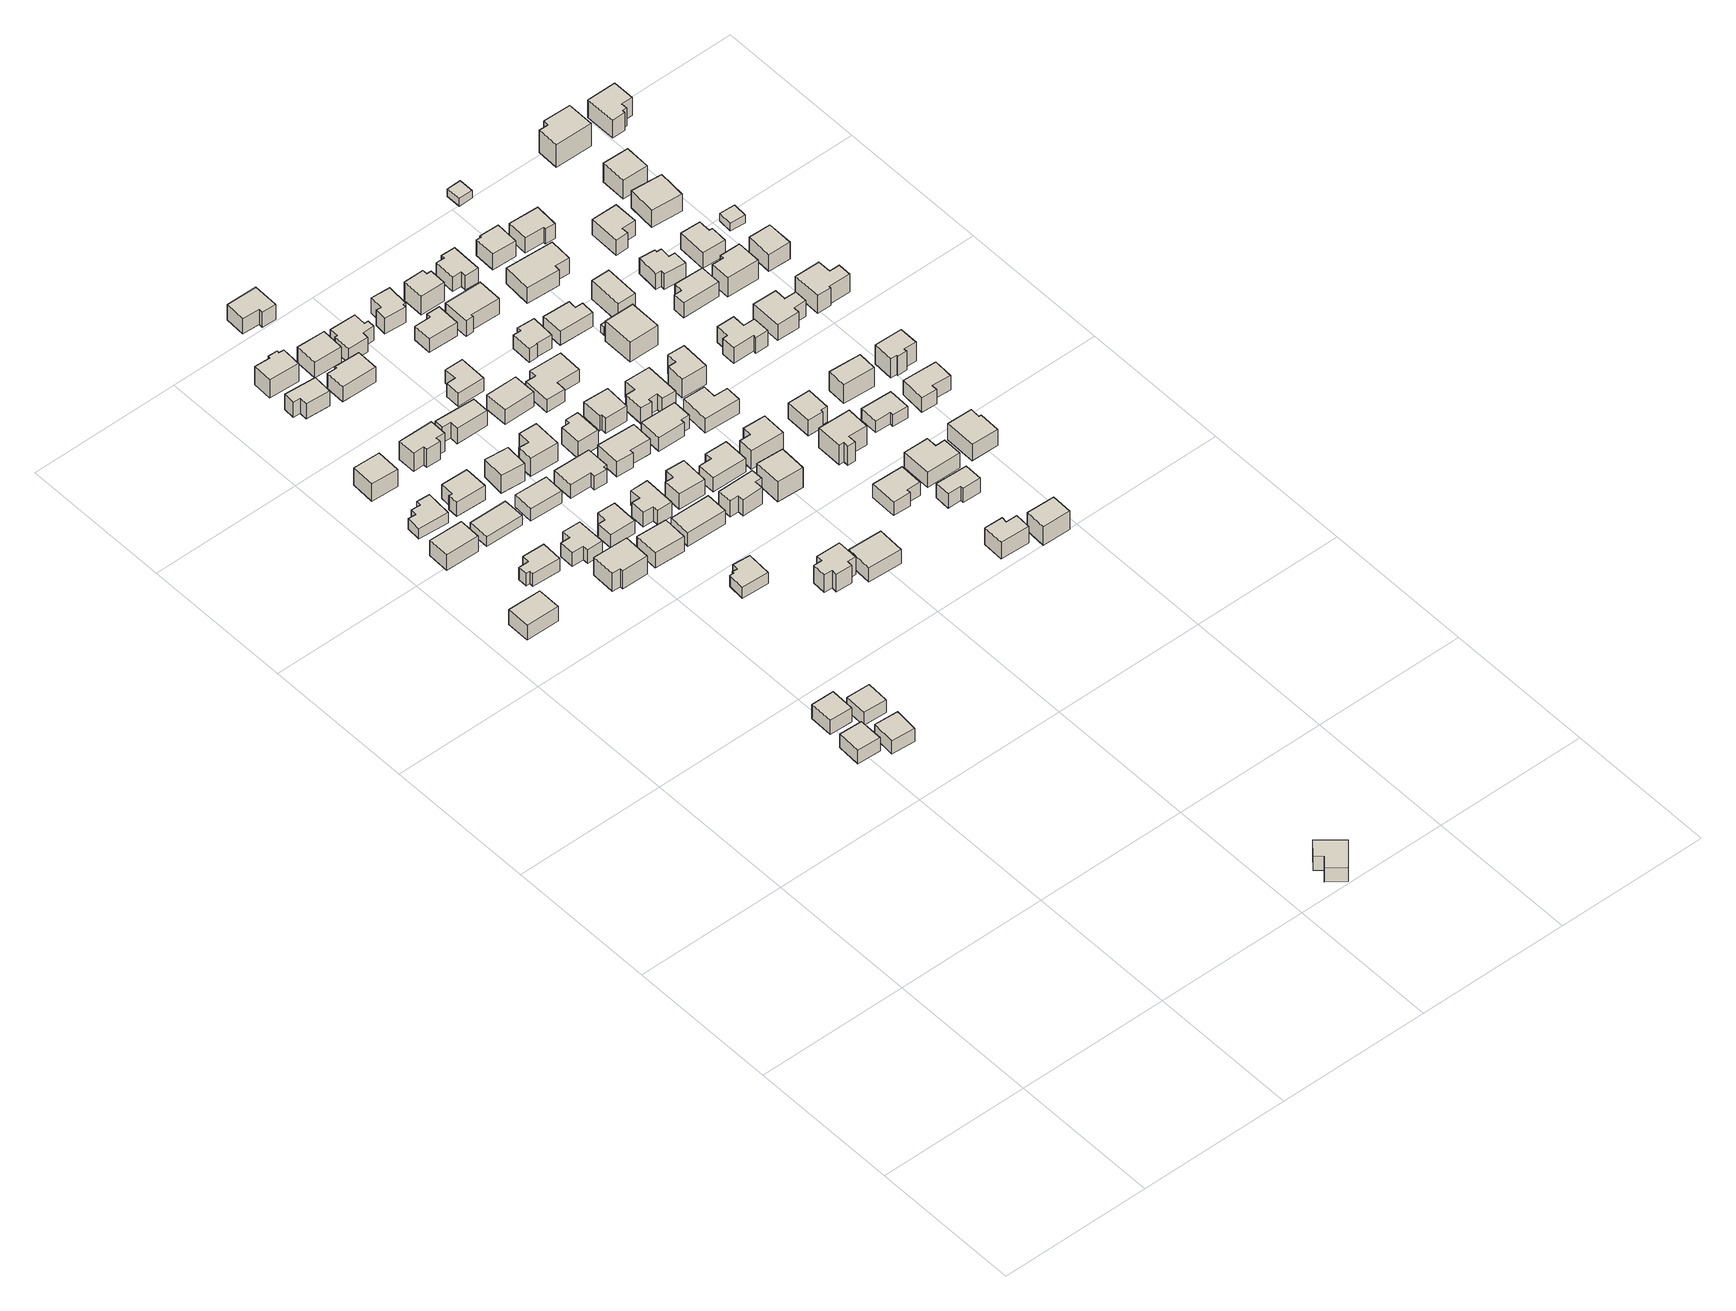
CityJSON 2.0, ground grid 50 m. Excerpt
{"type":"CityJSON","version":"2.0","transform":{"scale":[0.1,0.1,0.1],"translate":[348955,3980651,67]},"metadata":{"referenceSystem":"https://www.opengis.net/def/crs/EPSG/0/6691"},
"CityObjects":{
"building1":{"type":"Building","attributes":{"measuredHeight":8.3},"geometry":[{"type":"Solid","lod":"1","boundaries":[[[[0,1,2,3]],[[2,4,5,3]],[[1,6,4,2]],[[0,7,6,1]],[[3,5,7,0]],[[4,6,7,5]]]]}]},
"building2":{"type":"Building","attributes":{"measuredHeight":8},"geometry":[{"type":"Solid","lod":"1","boundaries":[[[[8,9,10,11]],[[10,12,13,11]],[[9,14,12,10]],[[8,15,14,9]],[[11,13,15,8]],[[12,14,15,13]]]]}]},
"building3":{"type":"Building","attributes":{"measuredHeight":6.6},"geometry":[{"type":"Solid","lod":"1","boundaries":[[[[16,17,18,19]],[[18,20,21,19]],[[17,22,20,18]],[[16,23,22,17]],[[19,21,23,16]],[[20,22,23,21]]]]}]},
"building4":{"type":"Building","attributes":{"measuredHeight":5.1},"geometry":[{"type":"Solid","lod":"1","boundaries":[[[[24,25,26,27,28,29,30,31]],[[30,32,33,31]],[[29,34,32,30]],[[28,35,34,29]],[[27,36,35,28]],[[26,37,36,27]],[[25,38,37,26]],[[24,39,38,25]],[[31,33,39,24]],[[32,34,35,36,37,38,39,33]]]]}]},
"building5":{"type":"Building","attributes":{"measuredHeight":6.3},"geometry":[{"type":"Solid","lod":"1","boundaries":[[[[40,41,42,43,44,45,46,47]],[[46,48,49,47]],[[45,50,48,46]],[[44,51,50,45]],[[43,52,51,44]],[[42,53,52,43]],[[41,54,53,42]],[[40,55,54,41]],[[47,49,55,40]],[[48,50,51,52,53,54,55,49]]]]}]},
"building6":{"type":"Building","attributes":{"measuredHeight":6.7},"geometry":[{"type":"Solid","lod":"1","boundaries":[[[[56,57,58,59]],[[58,60,61,59]],[[57,62,60,58]],[[56,63,62,57]],[[59,61,63,56]],[[60,62,63,61]]]]}]},
"building7":{"type":"Building","attributes":{"measuredHeight":7.7},"geometry":[{"type":"Solid","lod":"1","boundaries":[[[[64,65,66,67]],[[66,68,69,67]],[[65,70,68,66]],[[64,71,70,65]],[[67,69,71,64]],[[68,70,71,69]]]]}]},
"building8":{"type":"Building","attributes":{"measuredHeight":6.3},"geometry":[{"type":"Solid","lod":"1","boundaries":[[[[72,73,74,75]],[[74,76,77,75]],[[73,78,76,74]],[[72,79,78,73]],[[75,77,79,72]],[[76,78,79,77]]]]}]},
"building9":{"type":"Building","attributes":{"measuredHeight":4.6},"geometry":[{"type":"Solid","lod":"1","boundaries":[[[[80,81,82,83]],[[82,84,85,83]],[[81,86,84,82]],[[80,87,86,81]],[[83,85,87,80]],[[84,86,87,85]]]]}]},
"building10":{"type":"Building","attributes":{"measuredHeight":6.6},"geometry":[{"type":"Solid","lod":"1","boundaries":[[[[88,89,90,91]],[[90,92,93,91]],[[89,94,92,90]],[[88,95,94,89]],[[91,93,95,88]],[[92,94,95,93]]]]}]},
"building11":{"type":"Building","attributes":{"measuredHeight":6.7},"geometry":[{"type":"Solid","lod":"1","boundaries":[[[[96,97,98,99,100,101]],[[100,102,103,101]],[[99,104,102,100]],[[98,105,104,99]],[[97,106,105,98]],[[96,107,106,97]],[[101,103,107,96]],[[102,104,105,106,107,103]]]]}]},
"building12":{"type":"Building","attributes":{"measuredHeight":6.8},"geometry":[{"type":"Solid","lod":"1","boundaries":[[[[108,109,110,111,112,113,114,115]],[[114,116,117,115]],[[113,118,116,114]],[[112,119,118,113]],[[111,120,119,112]],[[110,121,120,111]],[[109,122,121,110]],[[108,123,122,109]],[[115,117,123,108]],[[116,118,119,120,121,122,123,117]]]]}]},
"building13":{"type":"Building","attributes":{"measuredHeight":7.8},"geometry":[{"type":"Solid","lod":"1","boundaries":[[[[124,125,126,127,128,129]],[[128,130,131,129]],[[127,132,130,128]],[[126,133,132,127]],[[125,134,133,126]],[[124,135,134,125]],[[129,131,135,124]],[[130,132,133,134,135,131]]]]}]},
"building14":{"type":"Building","attributes":{"measuredHeight":7.7},"geometry":[{"type":"Solid","lod":"1","boundaries":[[[[136,137,138,139,140,141]],[[140,142,143,141]],[[139,144,142,140]],[[138,145,144,139]],[[137,146,145,138]],[[136,147,146,137]],[[141,143,147,136]],[[142,144,145,146,147,143]]]]}]},
"building15":{"type":"Building","attributes":{"measuredHeight":7.9},"geometry":[{"type":"Solid","lod":"1","boundaries":[[[[148,149,150,151,152,153,154,155]],[[154,156,157,155]],[[153,158,156,154]],[[152,159,158,153]],[[151,160,159,152]],[[150,161,160,151]],[[149,162,161,150]],[[148,163,162,149]],[[155,157,163,148]],[[156,158,159,160,161,162,163,157]]]]}]},
"building16":{"type":"Building","attributes":{"measuredHeight":7.7},"geometry":[{"type":"Solid","lod":"1","boundaries":[[[[164,165,166,167,168,169,170,171]],[[170,172,173,171]],[[169,174,172,170]],[[168,175,174,169]],[[167,176,175,168]],[[166,177,176,167]],[[165,178,177,166]],[[164,179,178,165]],[[171,173,179,164]],[[172,174,175,176,177,178,179,173]]]]}]},
"building17":{"type":"Building","attributes":{"measuredHeight":4.8},"geometry":[{"type":"Solid","lod":"1","boundaries":[[[[180,181,182,183]],[[182,184,185,183]],[[181,186,184,182]],[[180,187,186,181]],[[183,185,187,180]],[[184,186,187,185]]]]}]},
"building18":{"type":"Building","attributes":{"measuredHeight":8.6},"geometry":[{"type":"Solid","lod":"1","boundaries":[[[[188,189,190,191]],[[190,192,193,191]],[[189,194,192,190]],[[188,195,194,189]],[[191,193,195,188]],[[192,194,195,193]]]]}]},
"building19":{"type":"Building","attributes":{"measuredHeight":6.2},"geometry":[{"type":"Solid","lod":"1","boundaries":[[[[196,197,198,199,200,201]],[[200,202,203,201]],[[199,204,202,200]],[[198,205,204,199]],[[197,206,205,198]],[[196,207,206,197]],[[201,203,207,196]],[[202,204,205,206,207,203]]]]}]},
"building20":{"type":"Building","attributes":{"measuredHeight":7.3},"geometry":[{"type":"Solid","lod":"1","boundaries":[[[[208,209,210,211]],[[210,212,213,211]],[[209,214,212,210]],[[208,215,214,209]],[[211,213,215,208]],[[212,214,215,213]]]]}]},
"building21":{"type":"Building","attributes":{"measuredHeight":5.1},"geometry":[{"type":"Solid","lod":"1","boundaries":[[[[216,217,218,219,220,221,222,223]],[[222,224,225,223]],[[221,226,224,222]],[[220,227,226,221]],[[219,228,227,220]],[[218,229,228,219]],[[217,230,229,218]],[[216,231,230,217]],[[223,225,231,216]],[[224,226,227,228,229,230,231,225]]]]}]},
"building22":{"type":"Building","attributes":{"measuredHeight":7.4},"geometry":[{"type":"Solid","lod":"1","boundaries":[[[[232,233,234,235,236,237]],[[236,238,239,237]],[[235,240,238,236]],[[234,241,240,235]],[[233,242,241,234]],[[232,243,242,233]],[[237,239,243,232]],[[238,240,241,242,243,239]]]]}]},
"building23":{"type":"Building","attributes":{"measuredHeight":8},"geometry":[{"type":"Solid","lod":"1","boundaries":[[[[244,245,246,247]],[[246,248,249,247]],[[245,250,248,246]],[[244,251,250,245]],[[247,249,251,244]],[[248,250,251,249]]]]}]},
"building24":{"type":"Building","attributes":{"measuredHeight":7.2},"geometry":[{"type":"Solid","lod":"1","boundaries":[[[[252,253,254,255,256,257]],[[256,258,259,257]],[[255,260,258,256]],[[254,261,260,255]],[[253,262,261,254]],[[252,263,262,253]],[[257,259,263,252]],[[258,260,261,262,263,259]]]]}]},
"building25":{"type":"Building","attributes":{"measuredHeight":7.9},"geometry":[{"type":"Solid","lod":"1","boundaries":[[[[264,265,266,267,268,269]],[[268,270,271,269]],[[267,272,270,268]],[[266,273,272,267]],[[265,274,273,266]],[[264,275,274,265]],[[269,271,275,264]],[[270,272,273,274,275,271]]]]}]},
"building26":{"type":"Building","attributes":{"measuredHeight":8.8},"geometry":[{"type":"Solid","lod":"1","boundaries":[[[[276,277,278,279,280,281]],[[280,282,283,281]],[[279,284,282,280]],[[278,285,284,279]],[[277,286,285,278]],[[276,287,286,277]],[[281,283,287,276]],[[282,284,285,286,287,283]]]]}]},
"building27":{"type":"Building","attributes":{"measuredHeight":7.4},"geometry":[{"type":"Solid","lod":"1","boundaries":[[[[288,289,290,291,292,293,294,295]],[[294,296,297,295]],[[293,298,296,294]],[[292,299,298,293]],[[291,300,299,292]],[[290,301,300,291]],[[289,302,301,290]],[[288,303,302,289]],[[295,297,303,288]],[[296,298,299,300,301,302,303,297]]]]}]},
"building28":{"type":"Building","attributes":{"measuredHeight":7.5},"geometry":[{"type":"Solid","lod":"1","boundaries":[[[[304,305,306,307,308,309,310,311]],[[310,312,313,311]],[[309,314,312,310]],[[308,315,314,309]],[[307,316,315,308]],[[306,317,316,307]],[[305,318,317,306]],[[304,319,318,305]],[[311,313,319,304]],[[312,314,315,316,317,318,319,313]]]]}]},
"building29":{"type":"Building","attributes":{"measuredHeight":8},"geometry":[{"type":"Solid","lod":"1","boundaries":[[[[320,321,322,323,324,325]],[[324,326,327,325]],[[323,328,326,324]],[[322,329,328,323]],[[321,330,329,322]],[[320,331,330,321]],[[325,327,331,320]],[[326,328,329,330,331,327]]]]}]},
"building30":{"type":"Building","attributes":{"measuredHeight":7.1},"geometry":[{"type":"Solid","lod":"1","boundaries":[[[[332,333,334,335]],[[334,336,337,335]],[[333,338,336,334]],[[332,339,338,333]],[[335,337,339,332]],[[336,338,339,337]]]]}]},
"building31":{"type":"Building","attributes":{"measuredHeight":8.3},"geometry":[{"type":"Solid","lod":"1","boundaries":[[[[340,341,342,343,344,345,346,347,348,349]],[[348,350,351,349]],[[347,352,350,348]],[[346,353,352,347]],[[345,354,353,346]],[[344,355,354,345]],[[343,356,355,344]],[[342,357,356,343]],[[341,358,357,342]],[[340,359,358,341]],[[349,351,359,340]],[[350,352,353,354,355,356,357,358,359,351]]]]}]},
"building32":{"type":"Building","attributes":{"measuredHeight":8.3},"geometry":[{"type":"Solid","lod":"1","boundaries":[[[[360,361,362,363,364,365,366,367,368,369]],[[368,370,371,369]],[[367,372,370,368]],[[366,373,372,367]],[[365,374,373,366]],[[364,375,374,365]],[[363,376,375,364]],[[362,377,376,363]],[[361,378,377,362]],[[360,379,378,361]],[[369,371,379,360]],[[370,372,373,374,375,376,377,378,379,371]]]]}]},
"building33":{"type":"Building","attributes":{"measuredHeight":5.2},"geometry":[{"type":"Solid","lod":"1","boundaries":[[[[380,381,382,383,384,385]],[[384,386,387,385]],[[383,388,386,384]],[[382,389,388,383]],[[381,390,389,382]],[[380,391,390,381]],[[385,387,391,380]],[[386,388,389,390,391,387]]]]}]},
"building34":{"type":"Building","attributes":{"measuredHeight":6.5},"geometry":[{"type":"Solid","lod":"1","boundaries":[[[[392,393,394,395,396,397]],[[396,398,399,397]],[[395,400,398,396]],[[394,401,400,395]],[[393,402,401,394]],[[392,403,402,393]],[[397,399,403,392]],[[398,400,401,402,403,399]]]]}]},
"building35":{"type":"Building","attributes":{"measuredHeight":7.6},"geometry":[{"type":"Solid","lod":"1","boundaries":[[[[404,405,406,407,408,409]],[[408,410,411,409]],[[407,412,410,408]],[[406,413,412,407]],[[405,414,413,406]],[[404,415,414,405]],[[409,411,415,404]],[[410,412,413,414,415,411]]]]}]},
"building36":{"type":"Building","attributes":{"measuredHeight":7.3},"geometry":[{"type":"Solid","lod":"1","boundaries":[[[[416,417,418,419]],[[418,420,421,419]],[[417,422,420,418]],[[416,423,422,417]],[[419,421,423,416]],[[420,422,423,421]]]]}]},
"building37":{"type":"Building","attributes":{"measuredHeight":6.6},"geometry":[{"type":"Solid","lod":"1","boundaries":[[[[424,425,426,427,428,429]],[[428,430,431,429]],[[427,432,430,428]],[[426,433,432,427]],[[425,434,433,426]],[[424,435,434,425]],[[429,431,435,424]],[[430,432,433,434,435,431]]]]}]},
"building38":{"type":"Building","attributes":{"measuredHeight":6.2},"geometry":[{"type":"Solid","lod":"1","boundaries":[[[[436,437,438,439,440,441,442,443]],[[442,444,445,443]],[[441,446,444,442]],[[440,447,446,441]],[[439,448,447,440]],[[438,449,448,439]],[[437,450,449,438]],[[436,451,450,437]],[[443,445,451,436]],[[444,446,447,448,449,450,451,445]]]]}]},
"building39":{"type":"Building","attributes":{"measuredHeight":7.5},"geometry":[{"type":"Solid","lod":"1","boundaries":[[[[452,453,454,455]],[[454,456,457,455]],[[453,458,456,454]],[[452,459,458,453]],[[455,457,459,452]],[[456,458,459,457]]]]}]},
"building40":{"type":"Building","attributes":{"measuredHeight":6},"geometry":[{"type":"Solid","lod":"1","boundaries":[[[[460,461,462,463,464,465,466,467]],[[466,468,469,467]],[[465,470,468,466]],[[464,471,470,465]],[[463,472,471,464]],[[462,473,472,463]],[[461,474,473,462]],[[460,475,474,461]],[[467,469,475,460]],[[468,470,471,472,473,474,475,469]]]]}]},
"building41":{"type":"Building","attributes":{"measuredHeight":7.3},"geometry":[{"type":"Solid","lod":"1","boundaries":[[[[476,477,478,479,480,481]],[[480,482,483,481]],[[479,484,482,480]],[[478,485,484,479]],[[477,486,485,478]],[[476,487,486,477]],[[481,483,487,476]],[[482,484,485,486,487,483]]]]}]},
"building42":{"type":"Building","attributes":{"measuredHeight":5.7},"geometry":[{"type":"Solid","lod":"1","boundaries":[[[[488,489,490,491,492,493]],[[492,494,495,493]],[[491,496,494,492]],[[490,497,496,491]],[[489,498,497,490]],[[488,499,498,489]],[[493,495,499,488]],[[494,496,497,498,499,495]]]]}]},
"building43":{"type":"Building","attributes":{"measuredHeight":7.5},"geometry":[{"type":"Solid","lod":"1","boundaries":[[[[500,501,502,503,504,505]],[[504,506,507,505]],[[503,508,506,504]],[[502,509,508,503]],[[501,510,509,502]],[[500,511,510,501]],[[505,507,511,500]],[[506,508,509,510,511,507]]]]}]},
"building44":{"type":"Building","attributes":{"measuredHeight":6.6},"geometry":[{"type":"Solid","lod":"1","boundaries":[[[[512,513,514,515,516,517,518,519]],[[518,520,521,519]],[[517,522,520,518]],[[516,523,522,517]],[[515,524,523,516]],[[514,525,524,515]],[[513,526,525,514]],[[512,527,526,513]],[[519,521,527,512]],[[520,522,523,524,525,526,527,521]]]]}]},
"building45":{"type":"Building","attributes":{"measuredHeight":6.8},"geometry":[{"type":"Solid","lod":"1","boundaries":[[[[528,529,530,531,532,533]],[[532,534,535,533]],[[531,536,534,532]],[[530,537,536,531]],[[529,538,537,530]],[[528,539,538,529]],[[533,535,539,528]],[[534,536,537,538,539,535]]]]}]},
"building46":{"type":"Building","attributes":{"measuredHeight":8.7},"geometry":[{"type":"Solid","lod":"1","boundaries":[[[[540,541,542,543]],[[542,544,545,543]],[[541,546,544,542]],[[540,547,546,541]],[[543,545,547,540]],[[544,546,547,545]]]]}]},
"building47":{"type":"Building","attributes":{"measuredHeight":8.2},"geometry":[{"type":"Solid","lod":"1","boundaries":[[[[548,549,550,551,552,553]],[[552,554,555,553]],[[551,556,554,552]],[[550,557,556,551]],[[549,558,557,550]],[[548,559,558,549]],[[553,555,559,548]],[[554,556,557,558,559,555]]]]}]},
"building48":{"type":"Building","attributes":{"measuredHeight":8.5},"geometry":[{"type":"Solid","lod":"1","boundaries":[[[[560,561,562,563,564,565,566,567,568,569]],[[568,570,571,569]],[[567,572,570,568]],[[566,573,572,567]],[[565,574,573,566]],[[564,575,574,565]],[[563,576,575,564]],[[562,577,576,563]],[[561,578,577,562]],[[560,579,578,561]],[[569,571,579,560]],[[570,572,573,574,575,576,577,578,579,571]]]]}]},
"building49":{"type":"Building","attributes":{"measuredHeight":5.3},"geometry":[{"type":"Solid","lod":"1","boundaries":[[[[580,581,582,583,584,585,586,587]],[[586,588,589,587]],[[585,590,588,586]],[[584,591,590,585]],[[583,592,591,584]],[[582,593,592,583]],[[581,594,593,582]],[[580,595,594,581]],[[587,589,595,580]],[[588,590,591,592,593,594,595,589]]]]}]},
"building50":{"type":"Building","attributes":{"measuredHeight":8},"geometry":[{"type":"Solid","lod":"1","boundaries":[[[[596,597,598,599,600,601]],[[600,602,603,601]],[[599,604,602,600]],[[598,605,604,599]],[[597,606,605,598]],[[596,607,606,597]],[[601,603,607,596]],[[602,604,605,606,607,603]]]]}]},
"building51":{"type":"Building","attributes":{"measuredHeight":8},"geometry":[{"type":"Solid","lod":"1","boundaries":[[[[608,609,610,611,612,613]],[[612,614,615,613]],[[611,616,614,612]],[[610,617,616,611]],[[609,618,617,610]],[[608,619,618,609]],[[613,615,619,608]],[[614,616,617,618,619,615]]]]}]},
"building52":{"type":"Building","attributes":{"measuredHeight":7.7},"geometry":[{"type":"Solid","lod":"1","boundaries":[[[[620,621,622,623,624,625]],[[624,626,627,625]],[[623,628,626,624]],[[622,629,628,623]],[[621,630,629,622]],[[620,631,630,621]],[[625,627,631,620]],[[626,628,629,630,631,627]]]]}]},
"building53":{"type":"Building","attributes":{"measuredHeight":6.5},"geometry":[{"type":"Solid","lod":"1","boundaries":[[[[632,633,634,635,636,637]],[[636,638,639,637]],[[635,640,638,636]],[[634,641,640,635]],[[633,642,641,634]],[[632,643,642,633]],[[637,639,643,632]],[[638,640,641,642,643,639]]]]}]},
"building54":{"type":"Building","attributes":{"measuredHeight":7.7},"geometry":[{"type":"Solid","lod":"1","boundaries":[[[[644,645,646,647,648,649,650,651]],[[650,652,653,651]],[[649,654,652,650]],[[648,655,654,649]],[[647,656,655,648]],[[646,657,656,647]],[[645,658,657,646]],[[644,659,658,645]],[[651,653,659,644]],[[652,654,655,656,657,658,659,653]]]]}]},
"building55":{"type":"Building","attributes":{"measuredHeight":7.8},"geometry":[{"type":"Solid","lod":"1","boundaries":[[[[660,661,662,663,664,665]],[[664,666,667,665]],[[663,668,666,664]],[[662,669,668,663]],[[661,670,669,662]],[[660,671,670,661]],[[665,667,671,660]],[[666,668,669,670,671,667]]]]}]},
"building56":{"type":"Building","attributes":{"measuredHeight":8.2},"geometry":[{"type":"Solid","lod":"1","boundaries":[[[[672,673,674,675,676,677]],[[676,678,679,677]],[[675,680,678,676]],[[674,681,680,675]],[[673,682,681,674]],[[672,683,682,673]],[[677,679,683,672]],[[678,680,681,682,683,679]]]]}]},
"building57":{"type":"Building","attributes":{"measuredHeight":8.8},"geometry":[{"type":"Solid","lod":"1","boundaries":[[[[684,685,686,687,688,689]],[[688,690,691,689]],[[687,692,690,688]],[[686,693,692,687]],[[685,694,693,686]],[[684,695,694,685]],[[689,691,695,684]],[[690,692,693,694,695,691]]]]}]},
"building58":{"type":"Building","attributes":{"measuredHeight":8.3},"geometry":[{"type":"Solid","lod":"1","boundaries":[[[[696,697,698,699,700,701,702,703]],[[702,704,705,703]],[[701,706,704,702]],[[700,707,706,701]],[[699,708,707,700]],[[698,709,708,699]],[[697,710,709,698]],[[696,711,710,697]],[[703,705,711,696]],[[704,706,707,708,709,710,711,705]]]]}]},
"building59":{"type":"Building","attributes":{"measuredHeight":8.9},"geometry":[{"type":"Solid","lod":"1","boundaries":[[[[712,713,714,715]],[[714,716,717,715]],[[713,718,716,714]],[[712,719,718,713]],[[715,717,719,712]],[[716,718,719,717]]]]}]},
"building60":{"type":"Building","attributes":{"measuredHeight":3},"geometry":[{"type":"Solid","lod":"1","boundaries":[[[[720,721,722,723]],[[722,724,725,723]],[[721,726,724,722]],[[720,727,726,721]],[[723,725,727,720]],[[724,726,727,725]]]]}]},
"building61":{"type":"Building","attributes":{"measuredHeight":6.1},"geometry":[{"type":"Solid","lod":"1","boundaries":[[[[728,729,730,731,732,733]],[[732,734,735,733]],[[731,736,734,732]],[[730,737,736,731]],[[729,738,737,730]],[[728,739,738,729]],[[733,735,739,728]],[[734,736,737,738,739,735]]]]}]},
"building62":{"type":"Building","attributes":{"measuredHeight":5.6},"geometry":[{"type":"Solid","lod":"1","boundaries":[[[[740,741,742,743,744,745]],[[744,746,747,745]],[[743,748,746,744]],[[742,749,748,743]],[[741,750,749,742]],[[740,751,750,741]],[[745,747,751,740]],[[746,748,749,750,751,747]]]]}]},
"building63":{"type":"Building","attributes":{"measuredHeight":7.9},"geometry":[{"type":"Solid","lod":"1","boundaries":[[[[752,753,754,755,756,757]],[[756,758,759,757]],[[755,760,758,756]],[[754,761,760,755]],[[753,762,761,754]],[[752,763,762,753]],[[757,759,763,752]],[[758,760,761,762,763,759]]]]}]},
"building64":{"type":"Building","attributes":{"measuredHeight":8.9},"geometry":[{"type":"Solid","lod":"1","boundaries":[[[[764,765,766,767]],[[766,768,769,767]],[[765,770,768,766]],[[764,771,770,765]],[[767,769,771,764]],[[768,770,771,769]]]]}]},
"building65":{"type":"Building","attributes":{"measuredHeight":6.1},"geometry":[{"type":"Solid","lod":"1","boundaries":[[[[772,773,774,775,776,777]],[[776,778,779,777]],[[775,780,778,776]],[[774,781,780,775]],[[773,782,781,774]],[[772,783,782,773]],[[777,779,783,772]],[[778,780,781,782,783,779]]]]}]},
"building66":{"type":"Building","attributes":{"measuredHeight":7.8},"geometry":[{"type":"Solid","lod":"1","boundaries":[[[[784,785,786,787,788,789]],[[788,790,791,789]],[[787,792,790,788]],[[786,793,792,787]],[[785,794,793,786]],[[784,795,794,785]],[[789,791,795,784]],[[790,792,793,794,795,791]]]]}]},
"building67":{"type":"Building","attributes":{"measuredHeight":8.3},"geometry":[{"type":"Solid","lod":"1","boundaries":[[[[796,797,798,799]],[[798,800,801,799]],[[797,802,800,798]],[[796,803,802,797]],[[799,801,803,796]],[[800,802,803,801]]]]}]},
"building68":{"type":"Building","attributes":{"measuredHeight":5.8},"geometry":[{"type":"Solid","lod":"1","boundaries":[[[[804,805,806,807,808,809]],[[808,810,811,809]],[[807,812,810,808]],[[806,813,812,807]],[[805,814,813,806]],[[804,815,814,805]],[[809,811,815,804]],[[810,812,813,814,815,811]]]]}]},
"building69":{"type":"Building","attributes":{"measuredHeight":8.6},"geometry":[{"type":"Solid","lod":"1","boundaries":[[[[816,817,818,819,820,821,822,823,824,825]],[[824,826,827,825]],[[823,828,826,824]],[[822,829,828,823]],[[821,830,829,822]],[[820,831,830,821]],[[819,832,831,820]],[[818,833,832,819]],[[817,834,833,818]],[[816,835,834,817]],[[825,827,835,816]],[[826,828,829,830,831,832,833,834,835,827]]]]}]},
"building70":{"type":"Building","attributes":{"measuredHeight":5.9},"geometry":[{"type":"Solid","lod":"1","boundaries":[[[[836,837,838,839,840,841]],[[840,842,843,841]],[[839,844,842,840]],[[838,845,844,839]],[[837,846,845,838]],[[836,847,846,837]],[[841,843,847,836]],[[842,844,845,846,847,843]]]]}]},
"building71":{"type":"Building","attributes":{"measuredHeight":8.7},"geometry":[{"type":"Solid","lod":"1","boundaries":[[[[848,849,850,851]],[[850,852,853,851]],[[849,854,852,850]],[[848,855,854,849]],[[851,853,855,848]],[[852,854,855,853]]]]}]},
"building72":{"type":"Building","attributes":{"measuredHeight":3},"geometry":[{"type":"Solid","lod":"1","boundaries":[[[[856,857,858,859]],[[858,860,861,859]],[[857,862,860,858]],[[856,863,862,857]],[[859,861,863,856]],[[860,862,863,861]]]]}]},
"building73":{"type":"Building","attributes":{"measuredHeight":8.5},"geometry":[{"type":"Solid","lod":"1","boundaries":[[[[864,865,866,867,868,869]],[[868,870,871,869]],[[867,872,870,868]],[[866,873,872,867]],[[865,874,873,866]],[[864,875,874,865]],[[869,871,875,864]],[[870,872,873,874,875,871]]]]}]},
"building74":{"type":"Building","attributes":{"measuredHeight":7.6},"geometry":[{"type":"Solid","lod":"1","boundaries":[[[[876,877,878,879,880,881]],[[880,882,883,881]],[[879,884,882,880]],[[878,885,884,879]],[[877,886,885,878]],[[876,887,886,877]],[[881,883,887,876]],[[882,884,885,886,887,883]]]]}]},
"building75":{"type":"Building","attributes":{"measuredHeight":7.9},"geometry":[{"type":"Solid","lod":"1","boundaries":[[[[888,889,890,891,892,893,894,895,896,897]],[[896,898,899,897]],[[895,900,898,896]],[[894,901,900,895]],[[893,902,901,894]],[[892,903,902,893]],[[891,904,903,892]],[[890,905,904,891]],[[889,906,905,890]],[[888,907,906,889]],[[897,899,907,888]],[[898,900,901,902,903,904,905,906,907,899]]]]}]},
"building76":{"type":"Building","attributes":{"measuredHeight":7.2},"geometry":[{"type":"Solid","lod":"1","boundaries":[[[[908,909,910,911,912,913]],[[912,914,915,913]],[[911,916,914,912]],[[910,917,916,911]],[[909,918,917,910]],[[908,919,918,909]],[[913,915,919,908]],[[914,916,917,918,919,915]]]]}]},
"building77":{"type":"Building","attributes":{"measuredHeight":8.9},"geometry":[{"type":"Solid","lod":"1","boundaries":[[[[920,921,922,923,924,925,926,927]],[[926,928,929,927]],[[925,930,928,926]],[[924,931,930,925]],[[923,932,931,924]],[[922,933,932,923]],[[921,934,933,922]],[[920,935,934,921]],[[927,929,935,920]],[[928,930,931,932,933,934,935,929]]]]}]},
"building78":{"type":"Building","attributes":{"measuredHeight":7.9},"geometry":[{"type":"Solid","lod":"1","boundaries":[[[[936,937,938,939,940,941]],[[940,942,943,941]],[[939,944,942,940]],[[938,945,944,939]],[[937,946,945,938]],[[936,947,946,937]],[[941,943,947,936]],[[942,944,945,946,947,943]]]]}]},
"building79":{"type":"Building","attributes":{"measuredHeight":8.5},"geometry":[{"type":"Solid","lod":"1","boundaries":[[[[948,949,950,951,952,953,954,955]],[[954,956,957,955]],[[953,958,956,954]],[[952,959,958,953]],[[951,960,959,952]],[[950,961,960,951]],[[949,962,961,950]],[[948,963,962,949]],[[955,957,963,948]],[[956,958,959,960,961,962,963,957]]]]}]},
"building80":{"type":"Building","attributes":{"measuredHeight":8.5},"geometry":[{"type":"Solid","lod":"1","boundaries":[[[[964,965,966,967,968,969]],[[968,970,971,969]],[[967,972,970,968]],[[966,973,972,967]],[[965,974,973,966]],[[964,975,974,965]],[[969,971,975,964]],[[970,972,973,974,975,971]]]]}]},
"building81":{"type":"Building","attributes":{"measuredHeight":7.6},"geometry":[{"type":"Solid","lod":"1","boundaries":[[[[976,977,978,979,980,981]],[[980,982,983,981]],[[979,984,982,980]],[[978,985,984,979]],[[977,986,985,978]],[[976,987,986,977]],[[981,983,987,976]],[[982,984,985,986,987,983]]]]}]},
"building82":{"type":"Building","attributes":{"measuredHeight":8.4},"geometry":[{"type":"Solid","lod":"1","boundaries":[[[[988,989,990,991,992,993,994,995]],[[994,996,997,995]],[[993,998,996,994]],[[992,999,998,993]],[[991,1000,999,992]],[[990,1001,1000,991]],[[989,1002,1001,990]],[[988,1003,1002,989]],[[995,997,1003,988]],[[996,998,999,1000,1001,1002,1003,997]]]]}]},
"building83":{"type":"Building","attributes":{"measuredHeight":8},"geometry":[{"type":"Solid","lod":"1","boundaries":[[[[1004,1005,1006,1007]],[[1006,1008,1009,1007]],[[1005,1010,1008,1006]],[[1004,1011,1010,1005]],[[1007,1009,1011,1004]],[[1008,1010,1011,1009]]]]}]},
"building84":{"type":"Building","attributes":{"measuredHeight":7.9},"geometry":[{"type":"Solid","lod":"1","boundaries":[[[[1012,1013,1014,1015]],[[1014,1016,1017,1015]],[[1013,1018,1016,1014]],[[1012,1019,1018,1013]],[[1015,1017,1019,1012]],[[1016,1018,1019,1017]]]]}]},
"building85":{"type":"Building","attributes":{"measuredHeight":8.2},"geometry":[{"type":"Solid","lod":"1","boundaries":[[[[1020,1021,1022,1023]],[[1022,1024,1025,1023]],[[1021,1026,1024,1022]],[[1020,1027,1026,1021]],[[1023,1025,1027,1020]],[[1024,1026,1027,1025]]]]}]},
"building86":{"type":"Building","attributes":{"measuredHeight":10.7},"geometry":[{"type":"Solid","lod":"1","boundaries":[[[[1028,1029,1030,1031,1032,1033]],[[1032,1034,1035,1033]],[[1031,1036,1034,1032]],[[1030,1037,1036,1031]],[[1029,1038,1037,1030]],[[1028,1039,1038,1029]],[[1033,1035,1039,1028]],[[1034,1036,1037,1038,1039,1035]]]]}]},
"building87":{"type":"Building","attributes":{"measuredHeight":3},"geometry":[{"type":"Solid","lod":"1","boundaries":[[[[1040,1041,1042,1043]],[[1042,1044,1045,1043]],[[1041,1046,1044,1042]],[[1040,1047,1046,1041]],[[1043,1045,1047,1040]],[[1044,1046,1047,1045]]]]}]},
"building88":{"type":"Building","attributes":{"measuredHeight":8.4},"geometry":[{"type":"Solid","lod":"1","boundaries":[[[[1048,1049,1050,1051,1052,1053,1054,1055]],[[1054,1056,1057,1055]],[[1053,1058,1056,1054]],[[1052,1059,1058,1053]],[[1051,1060,1059,1052]],[[1050,1061,1060,1051]],[[1049,1062,1061,1050]],[[1048,1063,1062,1049]],[[1055,1057,1063,1048]],[[1056,1058,1059,1060,1061,1062,1063,1057]]]]}]}
},
"vertices":[
[119,2053,141],[9,2055,141],[10,2132,141],[120,2130,141],[10,2132,199],[120,2130,199],[9,2055,199],[119,2053,199],
[8,2455,158],[119,2452,158],[117,2380,158],[6,2383,158],[117,2380,218],[6,2383,218],[119,2452,218],[8,2455,218],
[502,1166,68],[425,1169,68],[428,1248,68],[504,1245,68],[428,1248,120],[504,1245,120],[425,1169,120],[502,1166,120],
[124,2589,172],[118,2504,172],[18,2511,172],[21,2559,172],[47,2557,172],[49,2578,172],[79,2576,172],[80,2592,172],[79,2576,212],[80,2592,212],[49,2578,212],[47,2557,212],[21,2559,212],[18,2511,212],[118,2504,212],[124,2589,212],
[134,2232,153],[167,2231,153],[168,2256,153],[242,2253,153],[239,2184,153],[146,2188,153],[146,2201,153],[133,2201,153],[146,2201,201],[133,2201,201],[146,2188,201],[239,2184,201],[242,2253,201],[168,2256,201],[167,2231,201],[134,2232,201],
[509,1291,79],[434,1293,79],[436,1371,79],[511,1370,79],[436,1371,134],[511,1370,134],[434,1293,134],[509,1291,134],
[13,2699,175],[16,2778,175],[105,2775,175],[102,2695,175],[105,2775,242],[102,2695,242],[16,2778,242],[13,2699,242],
[605,1212,63],[599,1134,63],[521,1140,63],[527,1217,63],[521,1140,115],[527,1217,115],[599,1134,115],[605,1212,115],
[274,2448,156],[273,2378,156],[148,2380,156],[149,2450,156],[148,2380,194],[149,2450,194],[273,2378,194],[274,2448,194],
[606,1260,73],[528,1264,73],[531,1337,73],[609,1334,73],[531,1337,123],[609,1334,123],[528,1264,123],[606,1260,123],
[254,2584,169],[252,2506,169],[153,2510,169],[154,2543,169],[164,2542,169],[166,2587,169],[164,2542,224],[166,2587,224],[154,2543,224],[153,2510,224],[252,2506,224],[254,2584,224],
[316,2157,150],[316,2175,150],[277,2176,150],[278,2225,150],[310,2224,150],[310,2253,150],[369,2251,150],[368,2156,150],[369,2251,203],[368,2156,203],[310,2253,203],[310,2224,203],[278,2225,203],[277,2176,203],[316,2175,203],[316,2157,203],
[421,2032,135],[334,2034,135],[334,2044,135],[307,2045,135],[309,2124,135],[424,2121,135],[309,2124,205],[424,2121,205],[307,2045,205],[334,2044,205],[334,2034,205],[421,2032,205],
[154,3035,188],[74,3040,188],[75,3066,188],[51,3067,188],[54,3105,188],[158,3098,188],[54,3105,247],[158,3098,247],[51,3067,247],[75,3066,247],[74,3040,247],[154,3035,247],
[142,3149,201],[42,3154,201],[45,3219,201],[97,3216,201],[98,3224,201],[130,3223,201],[129,3215,201],[146,3214,201],[129,3215,272],[146,3214,272],[130,3223,272],[98,3224,272],[97,3216,272],[45,3219,272],[42,3154,272],[142,3149,272],
[289,2715,169],[260,2716,169],[260,2700,169],[212,2701,169],[212,2713,169],[175,2713,169],[176,2773,169],[290,2771,169],[176,2773,240],[290,2771,240],[175,2713,240],[212,2713,240],[212,2701,240],[260,2700,240],[260,2716,240],[289,2715,240],
[413,2439,153],[410,2372,153],[302,2376,153],[305,2444,153],[302,2376,201],[305,2444,201],[410,2372,201],[413,2439,201],
[310,2574,165],[387,2567,165],[381,2492,165],[303,2499,165],[381,2492,234],[303,2499,234],[387,2567,234],[310,2574,234],
[402,2161,149],[403,2215,149],[429,2214,149],[430,2247,149],[489,2245,149],[487,2159,149],[489,2245,199],[487,2159,199],[430,2247,199],[429,2214,199],[403,2215,199],[402,2161,199],
[553,2032,133],[453,2037,133],[457,2116,133],[557,2111,133],[457,2116,192],[557,2111,192],[453,2037,192],[553,2032,192],
[652,1798,123],[563,1803,123],[567,1859,123],[581,1859,123],[581,1865,123],[598,1864,123],[599,1884,123],[657,1880,123],[599,1884,166],[657,1880,166],[598,1864,166],[581,1865,166],[581,1859,166],[567,1859,166],[563,1803,166],[652,1798,166],
[311,3094,184],[309,3023,184],[193,3026,184],[195,3091,184],[227,3090,184],[227,3097,184],[227,3090,243],[227,3097,243],[195,3091,243],[193,3026,243],[309,3023,243],[311,3094,243],
[281,3133,194],[189,3136,194],[191,3210,194],[284,3207,194],[191,3210,255],[284,3207,255],[189,3136,255],[281,3133,255],
[439,2713,168],[333,2715,168],[334,2743,168],[305,2744,168],[307,2775,168],[440,2768,168],[307,2775,228],[440,2768,228],[305,2744,228],[334,2743,228],[333,2715,228],[439,2713,228],
[1241,85,8],[1173,6,8],[1123,48,8],[1152,81,8],[1129,101,8],[1169,147,8],[1129,101,63],[1169,147,63],[1152,81,63],[1123,48,63],[1173,6,63],[1241,85,63],
[409,2547,162],[442,2545,162],[444,2587,162],[504,2584,162],[500,2492,162],[407,2496,162],[500,2492,233],[407,2496,233],[504,2584,233],[444,2587,233],[442,2545,233],[409,2547,233],
[566,2439,149],[565,2364,149],[554,2365,149],[554,2352,149],[511,2353,149],[512,2370,149],[443,2372,149],[444,2442,149],[443,2372,202],[444,2442,202],[512,2370,202],[511,2353,202],[554,2352,202],[554,2365,202],[565,2364,202],[566,2439,202],
[609,2248,146],[606,2143,146],[557,2144,146],[557,2163,146],[522,2164,146],[523,2213,146],[550,2212,146],[550,2249,146],[550,2212,202],[550,2249,202],[523,2213,202],[522,2164,202],[557,2163,202],[557,2144,202],[606,2143,202],[609,2248,202],
[252,3369,196],[205,3371,196],[206,3385,196],[149,3387,196],[152,3455,196],[254,3453,196],[152,3455,255],[254,3453,255],[149,3387,255],[206,3385,255],[205,3371,255],[252,3369,255],
[708,2110,131],[706,2038,131],[575,2041,131],[577,2113,131],[575,2041,184],[577,2113,184],[706,2038,184],[708,2110,184],
[297,3177,191],[305,3177,191],[305,3206,191],[392,3204,191],[391,3163,191],[404,3163,191],[403,3138,191],[364,3138,191],[363,3117,191],[296,3118,191],[363,3117,248],[296,3118,248],[364,3138,248],[403,3138,248],[404,3163,248],[391,3163,248],[392,3204,248],[305,3206,248],[305,3177,248],[297,3177,248],
[862,1746,111],[860,1677,111],[832,1678,111],[832,1660,111],[778,1662,111],[779,1681,111],[752,1682,111],[754,1728,111],[782,1727,111],[782,1748,111],[782,1727,180],[782,1748,180],[754,1728,180],[752,1682,180],[779,1681,180],[778,1662,180],[832,1660,180],[832,1678,180],[860,1677,180],[862,1746,180],
[514,2901,176],[512,2811,176],[422,2812,176],[423,2861,176],[453,2861,176],[454,2902,176],[453,2861,228],[454,2902,228],[423,2861,228],[422,2812,228],[512,2811,228],[514,2901,228],
[622,2549,158],[620,2463,158],[550,2464,158],[552,2535,158],[579,2535,158],[579,2550,158],[579,2535,223],[579,2550,223],[552,2535,223],[550,2464,223],[620,2463,223],[622,2549,223],
[642,2211,144],[669,2210,144],[671,2242,144],[733,2239,144],[729,2148,144],[640,2152,144],[729,2148,203],[640,2152,203],[733,2239,203],[671,2242,203],[669,2210,203],[642,2211,203],
[585,2687,163],[482,2687,163],[482,2763,163],[585,2763,163],[482,2763,220],[585,2763,220],[482,2687,220],[585,2687,220],
[717,2360,145],[649,2363,145],[648,2351,145],[592,2354,145],[595,2436,145],[720,2430,145],[595,2436,203],[720,2430,203],[592,2354,203],[648,2351,203],[649,2363,203],[717,2360,203],
[855,2097,129],[855,2059,129],[833,2059,129],[833,2030,129],[764,2030,129],[764,2050,129],[735,2050,129],[735,2097,129],[735,2050,192],[735,2097,192],[764,2050,192],[764,2030,192],[833,2030,192],[833,2059,192],[855,2059,192],[855,2097,192],
[988,1720,104],[984,1632,104],[873,1637,104],[877,1724,104],[873,1637,160],[877,1724,160],[984,1632,160],[988,1720,160],
[529,3217,190],[524,3145,190],[515,3146,190],[514,3133,190],[443,3138,190],[446,3178,190],[463,3177,190],[466,3222,190],[463,3177,250],[466,3222,250],[446,3178,250],[443,3138,250],[514,3133,250],[515,3146,250],[524,3145,250],[529,3217,250],
[593,3013,178],[495,3016,178],[497,3077,178],[551,3076,178],[551,3090,178],[595,3089,178],[551,3090,231],[595,3089,231],[551,3076,231],[497,3077,231],[495,3016,231],[593,3013,231],
[747,2569,158],[743,2485,158],[669,2487,158],[669,2505,158],[662,2505,158],[665,2573,158],[662,2505,216],[665,2573,216],[669,2505,216],[669,2487,216],[743,2485,216],[747,2569,216],
[755,2202,141],[798,2201,141],[798,2225,141],[871,2223,141],[869,2141,141],[754,2143,141],[869,2141,195],[754,2143,195],[871,2223,195],[798,2225,195],[798,2201,195],[755,2202,195],
[744,2760,159],[741,2679,159],[664,2681,159],[663,2649,159],[599,2651,159],[602,2740,159],[636,2739,159],[637,2764,159],[636,2739,207],[637,2764,207],[602,2740,207],[599,2651,207],[663,2649,207],[664,2681,207],[741,2679,207],[744,2760,207],
[859,2362,145],[831,2363,145],[831,2349,145],[741,2351,145],[743,2427,145],[861,2424,145],[743,2427,197],[861,2424,197],[741,2351,197],[831,2349,197],[831,2363,197],[859,2362,197],
[870,2010,127],[874,2100,127],[962,2095,127],[958,2006,127],[962,2095,204],[958,2006,204],[874,2100,204],[870,2010,204],
[647,3128,187],[566,3129,187],[567,3200,187],[633,3200,187],[633,3184,187],[648,3183,187],[633,3184,260],[648,3183,260],[633,3200,260],[567,3200,260],[566,3129,260],[647,3128,260],
[881,2443,152],[835,2445,152],[836,2466,152],[805,2467,152],[805,2454,152],[768,2456,152],[770,2520,152],[801,2519,152],[802,2560,152],[885,2557,152],[802,2560,213],[885,2557,213],[801,2519,213],[770,2520,213],[768,2456,213],[805,2454,213],[805,2467,213],[836,2466,213],[835,2445,213],[881,2443,213],
[764,2892,171],[760,2814,171],[708,2817,171],[708,2814,171],[679,2815,171],[681,2882,171],[707,2881,171],[707,2895,171],[707,2881,224],[707,2895,224],[681,2882,224],[679,2815,224],[708,2814,224],[708,2817,224],[760,2814,224],[764,2892,224],
[735,3003,174],[638,3006,174],[638,2998,174],[612,2998,174],[614,3085,174],[737,3082,174],[614,3085,235],[737,3082,235],[612,2998,235],[638,2998,235],[638,3006,235],[735,3003,235],
[894,2193,135],[931,2192,135],[932,2222,135],[1006,2219,135],[1003,2140,135],[892,2143,135],[1003,2140,206],[892,2143,206],[1006,2219,206],[932,2222,206],[931,2192,206],[894,2193,206],
[960,2415,141],[958,2372,141],[1003,2370,141],[1001,2318,141],[883,2323,141],[888,2418,141],[883,2323,197],[888,2418,197],[1001,2318,197],[1003,2370,197],[958,2372,197],[960,2415,197],
[1186,1859,115],[1184,1783,115],[1139,1784,115],[1138,1771,115],[1080,1773,115],[1082,1862,115],[1080,1773,167],[1082,1862,167],[1138,1771,167],[1139,1784,167],[1184,1783,167],[1186,1859,167],
[719,3124,183],[720,3142,183],[690,3142,183],[692,3213,183],[721,3212,183],[721,3224,183],[767,3223,183],[765,3123,183],[767,3223,239],[765,3123,239],[721,3224,239],[721,3212,239],[692,3213,239],[690,3142,239],[720,3142,239],[719,3124,239],
[785,2809,170],[788,2881,170],[877,2877,170],[876,2850,170],[901,2849,170],[899,2804,170],[901,2849,224],[899,2804,224],[876,2850,224],[877,2877,224],[788,2881,224],[785,2809,224],
[1266,1539,98],[1264,1520,98],[1301,1519,98],[1299,1467,98],[1203,1471,98],[1206,1541,98],[1203,1471,164],[1206,1541,164],[1299,1467,164],[1301,1519,164],[1264,1520,164],[1266,1539,164],
[1004,2549,149],[1000,2453,149],[917,2457,149],[920,2518,149],[947,2517,149],[948,2552,149],[947,2517,223],[948,2552,223],[920,2518,223],[917,2457,223],[1000,2453,223],[1004,2549,223],
[1088,2091,127],[1195,2088,127],[1192,2012,127],[1130,2014,127],[1129,1987,127],[1103,1988,127],[1104,2005,127],[1087,2005,127],[1104,2005,202],[1087,2005,202],[1103,1988,202],[1129,1987,202],[1130,2014,202],[1192,2012,202],[1195,2088,202],[1088,2091,202],
[994,2646,155],[896,2647,155],[897,2751,155],[995,2750,155],[897,2751,233],[995,2750,233],[896,2647,233],[994,2646,233],
[956,2775,167],[956,2759,167],[902,2760,167],[902,2776,167],[902,2760,197],[902,2776,197],[956,2759,197],[956,2775,197],
[1165,2218,137],[1162,2140,137],[1141,2141,137],[1140,2133,137],[1089,2135,137],[1091,2220,137],[1089,2135,197],[1091,2220,197],[1140,2133,197],[1141,2141,197],[1162,2140,197],[1165,2218,197],
[1320,1749,108],[1319,1689,108],[1259,1691,108],[1259,1701,108],[1214,1702,108],[1216,1753,108],[1214,1702,164],[1216,1753,164],[1259,1701,164],[1259,1691,164],[1319,1689,164],[1320,1749,164],
[985,3071,171],[981,2995,171],[932,2998,171],[931,2979,171],[821,2985,171],[827,3079,171],[821,2985,231],[827,3079,231],[931,2979,231],[932,2998,231],[981,2995,231],[985,3071,231],
[1327,1505,97],[1419,1502,97],[1417,1433,97],[1324,1436,97],[1417,1433,169],[1324,1436,169],[1419,1502,169],[1327,1505,169],
[910,3207,181],[907,3131,181],[827,3134,181],[829,3204,181],[846,3203,181],[846,3209,181],[846,3203,242],[846,3209,242],[829,3204,242],[827,3134,242],[907,3131,242],[910,3207,242],
[1327,1783,124],[1213,1785,124],[1215,1884,124],[1297,1882,124],[1296,1847,124],[1328,1847,124],[1296,1847,183],[1328,1847,183],[1297,1882,183],[1215,1884,183],[1213,1785,183],[1327,1783,183],
[967,2887,164],[1028,2886,164],[1024,2773,164],[964,2774,164],[1024,2773,237],[964,2774,237],[1028,2886,237],[967,2887,237],
[1240,2089,131],[1342,2085,131],[1340,2013,131],[1289,2015,131],[1289,2026,131],[1238,2028,131],[1289,2026,176],[1238,2028,176],[1289,2015,176],[1340,2013,176],[1342,2085,176],[1240,2089,176],
[1184,2551,150],[1183,2509,150],[1221,2508,150],[1220,2451,150],[1177,2452,150],[1178,2462,150],[1107,2463,150],[1108,2509,150],[1125,2509,150],[1126,2552,150],[1125,2509,211],[1126,2552,211],[1108,2509,211],[1107,2463,211],[1178,2462,211],[1177,2452,211],[1220,2451,211],[1221,2508,211],[1183,2509,211],[1184,2551,211],
[1039,3192,176],[1034,3115,176],[1000,3117,176],[1001,3124,176],[937,3127,176],[941,3197,176],[937,3127,235],[941,3197,235],[1001,3124,235],[1000,3117,235],[1034,3115,235],[1039,3192,235],
[1240,2221,143],[1345,2215,143],[1342,2153,143],[1237,2158,143],[1342,2153,217],[1237,2158,217],[1345,2215,217],[1240,2221,217],
[962,3423,180],[962,3374,180],[916,3374,180],[916,3423,180],[916,3374,210],[916,3423,210],[962,3374,210],[962,3423,210],
[1454,1881,127],[1452,1848,127],[1460,1848,127],[1458,1778,127],[1368,1780,127],[1370,1883,127],[1368,1780,190],[1370,1883,190],[1458,1778,190],[1460,1848,190],[1452,1848,190],[1454,1881,190],
[1237,2673,157],[1113,2676,157],[1114,2716,157],[1141,2715,157],[1142,2745,157],[1238,2742,157],[1142,2745,215],[1238,2742,215],[1141,2715,215],[1114,2716,215],[1113,2676,215],[1237,2673,215],
[1127,2874,165],[1179,2870,165],[1179,2862,165],[1195,2861,165],[1192,2827,165],[1213,2826,165],[1210,2779,165],[1139,2785,165],[1140,2798,165],[1122,2800,165],[1140,2798,225],[1122,2800,225],[1139,2785,225],[1210,2779,225],[1213,2826,225],[1192,2827,225],[1195,2861,225],[1179,2862,225],[1179,2870,225],[1127,2874,225],
[1496,2015,132],[1434,2019,132],[1433,2000,132],[1382,2003,132],[1387,2086,132],[1500,2080,132],[1387,2086,188],[1500,2080,188],[1382,2003,188],[1433,2000,188],[1434,2019,188],[1496,2015,188],
[1331,2546,155],[1330,2508,155],[1369,2507,155],[1368,2464,155],[1326,2465,155],[1325,2444,155],[1250,2446,155],[1252,2548,155],[1250,2446,216],[1252,2548,216],[1325,2444,216],[1326,2465,216],[1368,2464,216],[1369,2507,216],[1330,2508,216],[1331,2546,216],
[1211,2988,167],[1165,2988,167],[1165,2965,167],[1123,2965,167],[1125,3067,167],[1211,3066,167],[1125,3067,226],[1211,3066,226],[1123,2965,226],[1165,2965,226],[1165,2988,226],[1211,2988,226],
[1397,2212,147],[1488,2210,147],[1487,2147,147],[1446,2148,147],[1446,2138,147],[1415,2139,147],[1415,2143,147],[1394,2144,147],[1415,2143,221],[1394,2144,221],[1415,2139,221],[1446,2138,221],[1446,2148,221],[1487,2147,221],[1488,2210,221],[1397,2212,221],
[1359,2651,160],[1252,2654,160],[1254,2720,160],[1293,2719,160],[1293,2731,160],[1361,2730,160],[1293,2731,234],[1361,2730,234],[1293,2719,234],[1254,2720,234],[1252,2654,234],[1359,2651,234],
[1336,2865,170],[1335,2825,170],[1346,2824,170],[1343,2769,170],[1265,2772,170],[1269,2867,170],[1265,2772,231],[1269,2867,231],[1343,2769,231],[1346,2824,231],[1335,2825,231],[1336,2865,231],
[1480,2539,161],[1480,2495,161],[1514,2494,161],[1513,2450,161],[1441,2452,161],[1441,2445,161],[1395,2446,161],[1397,2541,161],[1395,2446,231],[1397,2541,231],[1441,2445,231],[1441,2452,231],[1513,2450,231],[1514,2494,231],[1480,2495,231],[1480,2539,231],
[1364,2970,171],[1262,2978,171],[1269,3070,171],[1371,3062,171],[1269,3070,238],[1371,3062,238],[1262,2978,238],[1364,2970,238],
[1398,2651,163],[1401,2736,163],[1474,2734,163],[1472,2649,163],[1474,2734,228],[1472,2649,228],[1401,2736,228],[1398,2651,228],
[1268,3102,180],[1270,3186,180],[1355,3184,180],[1353,3100,180],[1355,3184,254],[1353,3100,254],[1270,3186,254],[1268,3102,254],
[1338,3403,175],[1337,3313,175],[1213,3315,175],[1215,3387,175],[1245,3386,175],[1246,3405,175],[1245,3386,263],[1246,3405,263],[1215,3387,263],[1213,3315,263],[1337,3313,263],[1338,3403,263],
[1467,2872,172],[1464,2824,172],[1413,2827,172],[1416,2875,172],[1413,2827,202],[1416,2875,202],[1464,2824,202],[1467,2872,202],
[1496,3327,175],[1459,3327,175],[1459,3307,175],[1444,3307,175],[1444,3297,175],[1400,3297,175],[1400,3399,175],[1496,3399,175],[1400,3399,245],[1496,3399,245],[1400,3297,245],[1444,3297,245],[1444,3307,245],[1459,3307,245],[1459,3327,245],[1496,3327,245]
]}
